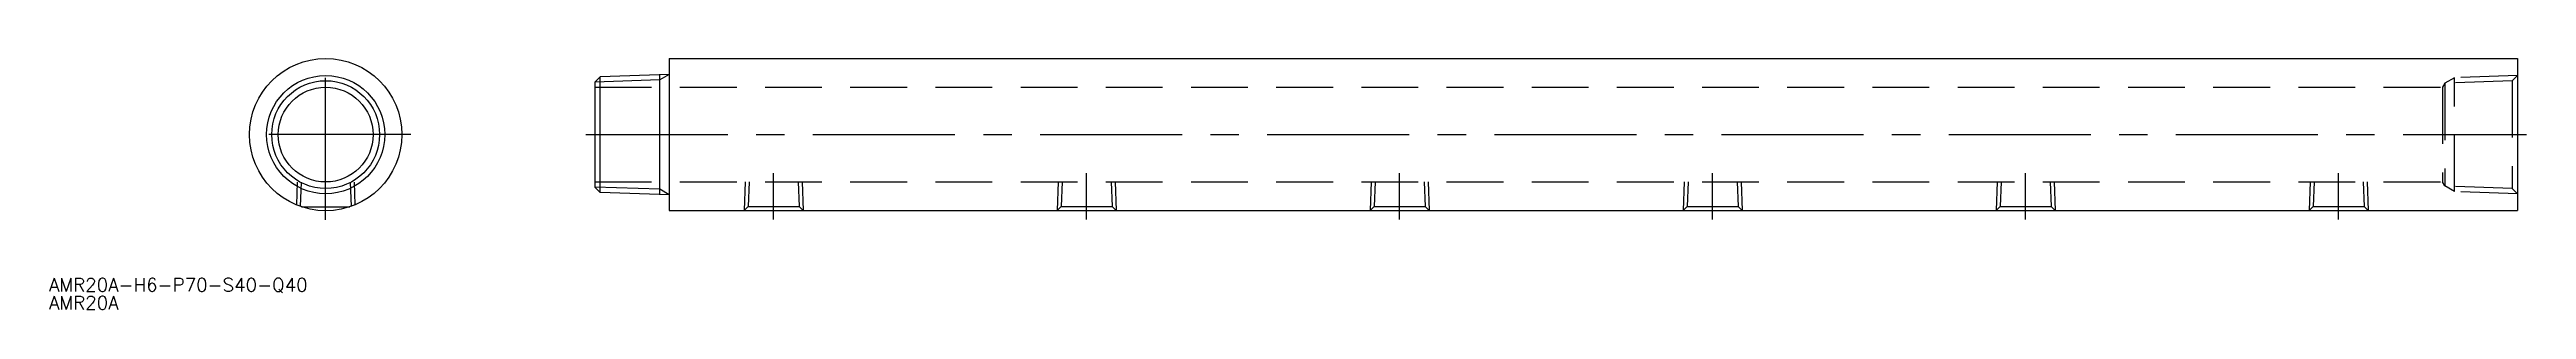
# Model space of a CAD drawing. Extents: x -62 to 492, y -39 to 19.
import ezdxf

# ---------------------------------------------------------------- set-up
doc = ezdxf.new("R2010")
doc.units = 0
doc.linetypes.add('CENTER', pattern=[50.8, 31.75, -6.35, 6.35, -6.35])
doc.linetypes.add('DASHED', pattern=[19.05, 12.7, -6.35])
doc.layers.get('0').update_dxf_attribs({"linetype": 'CONTINUOUS'})
doc.layers.add('CENTER', color=1, linetype='CENTER')
doc.styles.get("Standard").update_dxf_attribs({"font": 'txt.shx', "height": 3, "bigfont": 'bigfont.shx'})

msp = doc.modelspace()

# ---------------------------------------------------------------- linework, layer by layer
at = {"color": 7, "linetype": 'CONTINUOUS'}
for p, q in [((76.85, 17), (76.85, -17)), ((76.85, 17), (490.18, 17)), ((490.18, 17), (490.18, -17)), ((60.18, 11.73), (61.38, 12.93)), ((60.18, 11.73), (60.18, -11.73)), ((76.85, 13.47), (61.38, 12.93)), ((61.38, -12.93), (61.38, 12.93)), ((74.71, -13.4), (74.71, 13.4)), ((60.18, -11.73), (61.38, -12.93)), ((76.85, -13.47), (61.38, -12.93)), ((76.85, -17), (490.18, -17))]:
    msp.add_line(p, q, dxfattribs=at)
at = {"color": 3, "linetype": 'CONTINUOUS'}
for p, q in [((74.71, 12.23), (60.18, 11.73)), ((76.85, 13.47), (74.71, 12.23)), ((74.71, -12.23), (60.18, -11.73)), ((76.85, -13.47), (74.71, -12.23))]:
    msp.add_line(p, q, dxfattribs=at)
at = {"color": 3, "linetype": 'DASHED'}
for p, q in [((473.94, 11.49), (473.42, 10.6)), ((476.08, 12.73), (473.94, 11.49)), ((488.98, 12.02), (473.94, 11.49)), ((473.94, 11.49), (473.94, -11.49)), ((490.18, 13.22), (476.08, 12.73)), ((476.08, -12.73), (476.08, 12.73)), ((488.98, 12.02), (490.18, 13.22)), ((488.98, 12.02), (488.98, -12.02)), ((60.18, 10.6), (473.42, 10.6)), ((473.42, 10.6), (473.42, -10.6)), ((-6.36, -10.63), (-6.53, -15.73)), ((-5.5, -10.63), (-5.69, -16.05)), ((5.5, -10.63), (5.69, -16.05)), ((6.36, -10.63), (6.53, -15.73)), ((60.18, -10.6), (473.42, -10.6)), ((93.83, -10.6), (93.6, -17)), ((94.68, -10.6), (94.49, -16.11)), ((105.68, -10.6), (105.87, -16.11)), ((106.54, -10.6), (106.76, -17)), ((163.83, -10.6), (163.6, -17)), ((164.68, -10.6), (164.49, -16.11)), ((175.68, -10.6), (175.87, -16.11)), ((176.54, -10.6), (176.76, -17)), ((233.83, -10.6), (233.6, -17)), ((234.68, -10.6), (234.49, -16.11)), ((245.68, -10.6), (245.87, -16.11)), ((246.54, -10.6), (246.76, -17)), ((303.83, -10.6), (303.6, -17)), ((304.68, -10.6), (304.49, -16.11)), ((315.68, -10.6), (315.87, -16.11)), ((316.54, -10.6), (316.76, -17)), ((373.83, -10.6), (373.6, -17)), ((374.68, -10.6), (374.49, -16.11)), ((385.68, -10.6), (385.87, -16.11)), ((386.54, -10.6), (386.76, -17)), ((443.83, -10.6), (443.6, -17)), ((444.68, -10.6), (444.49, -16.11)), ((455.68, -10.6), (455.87, -16.11)), ((456.54, -10.6), (456.76, -17)), ((473.94, -11.49), (473.42, -10.6)), ((-5.42, -16.14), (5.42, -16.14)), ((94.49, -16.11), (93.6, -17)), ((94.49, -16.11), (105.87, -16.11)), ((105.87, -16.11), (106.76, -17)), ((164.49, -16.11), (163.6, -17)), ((164.49, -16.11), (175.87, -16.11)), ((175.87, -16.11), (176.76, -17)), ((234.49, -16.11), (233.6, -17)), ((234.49, -16.11), (245.87, -16.11)), ((245.87, -16.11), (246.76, -17)), ((304.49, -16.11), (303.6, -17)), ((304.49, -16.11), (315.87, -16.11)), ((315.87, -16.11), (316.76, -17)), ((374.49, -16.11), (373.6, -17)), ((374.49, -16.11), (385.87, -16.11)), ((385.87, -16.11), (386.76, -17)), ((444.49, -16.11), (443.6, -17)), ((444.49, -16.11), (455.87, -16.11)), ((455.87, -16.11), (456.76, -17)), ((488.98, -12.02), (473.94, -11.49)), ((476.08, -12.73), (473.94, -11.49)), ((490.18, -13.22), (476.08, -12.73)), ((488.98, -12.02), (490.18, -13.22))]:
    msp.add_line(p, q, dxfattribs=at)
at = {"color": 7, "linetype": 'CONTINUOUS'}
for radius in [17.03, 13.22, 10.6]:
    msp.add_circle((0, 0), radius, dxfattribs=at)
at = {"color": 3, "linetype": 'CONTINUOUS'}
msp.add_circle((0, 0), 12.06, dxfattribs=at)
at = {"layer": 'CENTER', "color": 1, "linetype": 'CENTER'}
for p, q in [((0, -19.03), (0, 19.03)), ((19.03, 0), (-19.03, 0)), ((58.18, 0), (492.18, 0)), ((100.18, -19), (100.18, -8.6)), ((170.18, -19), (170.18, -8.6)), ((240.18, -19), (240.18, -8.6)), ((310.18, -19), (310.18, -8.6)), ((380.18, -19), (380.18, -8.6)), ((450.18, -19), (450.18, -8.6))]:
    msp.add_line(p, q, dxfattribs=at)

# ---------------------------------------------------------------- texts
at = {"color": 7, "linetype": 'CONTINUOUS'}
for s, p in [('AMR20A-H6-P70-S40-Q40', (-61.88, -35.11)), ('AMR20A', (-61.88, -39.11))]:
    msp.add_text(s, height=3, dxfattribs=at).set_placement(p)

doc.saveas('drawing.dxf')
